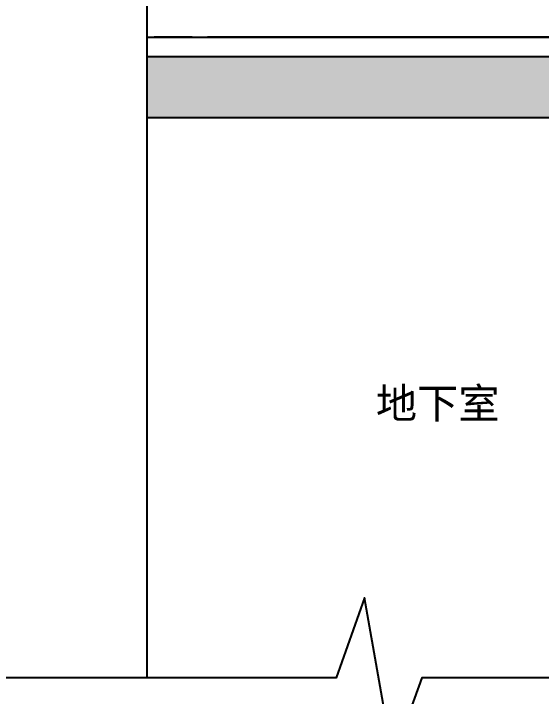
# Model space of a CAD drawing. Extents: x 220580 to 2027826, y -309201 to 71987.
# Drawn here: x 305739 to 307122, y -197024 to -195235 of the extents above; entities that cross this region are included whole.
import ezdxf

# ---------------------------------------------------------------- set-up
doc = ezdxf.new("R2010")
doc.units = 0
doc.linetypes.add('DASH', pattern=[0.35, 0.25, -0.1])
doc.linetypes.add('ZN-DOT', pattern=[0.25, 0, -0.25])
for name, color, linetype in [('!ZN6-层高线-8', 8, 'ZN-DOT'), ('A-SFCE', 30, 'Continuous'), ('AS-COLN', 6, 'Continuous'), ('AXIS_TEXT', 7, 'Continuous'), ('COLUMN', 4, 'Continuous'), ('DIM_SYMB', 3, 'Continuous'), ('PUB_HATCH', 8, 'Continuous')]:
    doc.layers.add(name, color=color, linetype=linetype)
doc.styles.add('图框', font='')
doc.styles.get('图框').set_extended_font_data('SimSun')

msp = doc.modelspace()

# ---------------------------------------------------------------- hatches: boundary and pattern name
at = {"layer": 'PUB_HATCH'}
msp.add_hatch(color=256, dxfattribs=at).paths.add_polyline_path([(306087.4, -195507.1), (307399.2, -195507.1), (307699.2, -195347.1), (306087.4, -195347.1)])

# ---------------------------------------------------------------- linework, layer by layer
at = {"layer": '!ZN6-层高线-8', "linetype": 'DASH', "ltscale": 400}
msp.add_line((312646.9, -195297.1), (306087.4, -195297.1), dxfattribs=at)
at = {"layer": 'A-SFCE'}
for p, q in [((306087.4, -195297.1), (307499.2, -195297.1)), ((306087.4, -195347.1), (307299.2, -195347.1))]:
    msp.add_line(p, q, dxfattribs=at)
at = {"layer": 'AS-COLN'}
for p, q in [((306087.4, -195347.1), (307699.2, -195347.1)), ((306087.4, -195347.1), (306087.4, -195507.1)), ((306087.4, -195507.1), (307399.2, -195507.1))]:
    msp.add_line(p, q, dxfattribs=at)
at = {"layer": 'COLUMN'}
msp.add_line((307099.2, -195297.1), (306299.2, -195297.1), dxfattribs=at)
at = {"layer": 'DIM_SYMB'}
for points in [[(306087.4, -179078.7), (306087.4, -187914.5), (306297.4, -187991), (305877.4, -188065), (306087.4, -188139.5), (306087.4, -196975.3)], [(308299.2, -196975.3), (306808.6, -196975.3), (306732.1, -197185.3), (306658.1, -196765.3), (306583.6, -196975.3), (305093, -196975.3)]]:
    msp.add_lwpolyline(points, dxfattribs=at)

# ---------------------------------------------------------------- texts
at = {"layer": 'AXIS_TEXT', "style": '图框'}
msp.add_text('地下室', height=79.3, dxfattribs=at).set_placement((306687.8, -196295.5))

doc.saveas('drawing.dxf')
